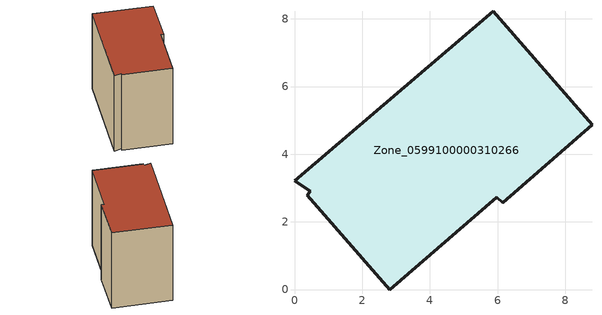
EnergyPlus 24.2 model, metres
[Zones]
Zone_0599100000310266
 floor ground (C_G): 5.87,8.22 8.79,4.87 6.15,2.56 5.98,2.73 2.81,0 0.37,2.79 0.47,2.9 0,3.21 z0
 wall outside (C_F): 0.47,2.9 0.37,2.79 2.81,0 5.98,2.73 6.15,2.56 8.79,4.87 5.87,8.22 0,3.21 0.47,2.9 z0:6.63
 roof outside (C_R): 0.37,2.79 2.81,0 5.98,2.73 6.15,2.56 8.79,4.87 5.87,8.22 0,3.21 0.47,2.9 z6.63
[BUILDING]
Pand.0599100000310266: North Axis=0; Terrain=City; Loads Convergence Tolerance Value=0.04; Temperature Convergence Tolerance Value=0.4; Solar Distribution=FullExterior; Maximum Number of Warmup Days=25; Minimum Number of Warmup Days=1
[Site:Location]
Rotterdam.The.Hague.AP_ZH_NLD Design_Conditions: Latitude=51.96; Longitude=4.45; Time Zone=1; Elevation=-4.5
[SITE:GROUNDTEMPERATURE:BUILDINGSURFACE]
18, 18, 18, 18, 18, 18, 18, 18, 18, 18, 18, 18
[MATERIAL] Thermal Absorptance=0.9; Solar Absorptance=0.7; Visible Absorptance=0.7
Name | Roughness | Thickness | Conductivity | Density | Specific Heat
G.TI.1946 | MediumSmooth | 0.15 | 1 | 540 | 1210
F.TI.1946 | Rough | 0.3 | 0.857143 | 1920 | 840
R.TI.1946 | MediumRough | 0.2 | 0.1 | 1500 | 1000
[CONSTRUCTION]
C_G: G.TI.1946
C_F: F.TI.1946
C_R: R.TI.1946
[ZONE]
Zone_0599100000310266: Type=1; Multiplier=1; Ceiling Height=Autocalculate; Volume=Autocalculate; Floor Area=autocalculate; Part of Total Floor Area=Yes
[ZONEINFILTRATION:DESIGNFLOWRATE]
Infil_Zone_0599100000310266: Zone or ZoneList or Space or SpaceList=Zone_0599100000310266; Schedule=AlwaysOn; Design Flow Rate Calculation Method=Flow/Area; Flow Rate per Floor Area=0.003; Constant Term Coefficient=1; Temperature Term Coefficient=0; Velocity Term Coefficient=0; Velocity Squared Term Coefficient=0
[HVACTEMPLATE:ZONE:IDEALLOADSAIRSYSTEM]
Zone_0599100000310266: Maximum Heating Supply Air Temperature=50; Minimum Cooling Supply Air Temperature=13; Maximum Heating Supply Air Humidity Ratio=0.0156; Minimum Cooling Supply Air Humidity Ratio=0.0077; Heating Limit=NoLimit; Cooling Limit=NoLimit; Dehumidification Control Type=ConstantSensibleHeatRatio; Cooling Sensible Heat Ratio=0.7; Dehumidification Setpoint=60; Humidification Control Type=None; Humidification Setpoint=30; Outdoor Air Method=None; Outdoor Air Flow Rate per Person=0.00944; Outdoor Air Flow Rate per Zone Floor Area=0; Outdoor Air Flow Rate per Zone=0; Demand Controlled Ventilation Type=None; Outdoor Air Economizer Type=NoEconomizer; Heat Recovery Type=None; Sensible Heat Recovery Effectiveness=0.7; Latent Heat Recovery Effectiveness=0.65
[ZONECONTROL:THERMOSTAT]
ThermostatControl_Zone_0599100000310266: Zone or ZoneList=Zone_0599100000310266; Control Type Schedule=DualSetpointControlType; Control 1=Thermostat_Zone_0599100000310266; Temperature Difference Between Cutout And Setpoint=0
[THERMOSTATSETPOINT:DUALSETPOINT]
Thermostat_Zone_0599100000310266: Heating Setpoint Temperature Schedule=HeatingSetpoint_Zone_0599100000310266; Cooling Setpoint Temperature Schedule=CoolingSetpoint_Zone_0599100000310266
[SCHEDULE:COMPACT]
HeatingSetpoint_Zone_0599100000310266: Through: 12/31, For: AllDays, Until: 24:00, 21
CoolingSetpoint_Zone_0599100000310266: Through: 12/31, For: AllDays, Until: 24:00, 24
DualSetpointControlType: Through: 12/31, For: AllDays, Until: 24:00, 4
AlwaysOn: Through: 12/31, For: AllDays, Until: 24:00, 1
